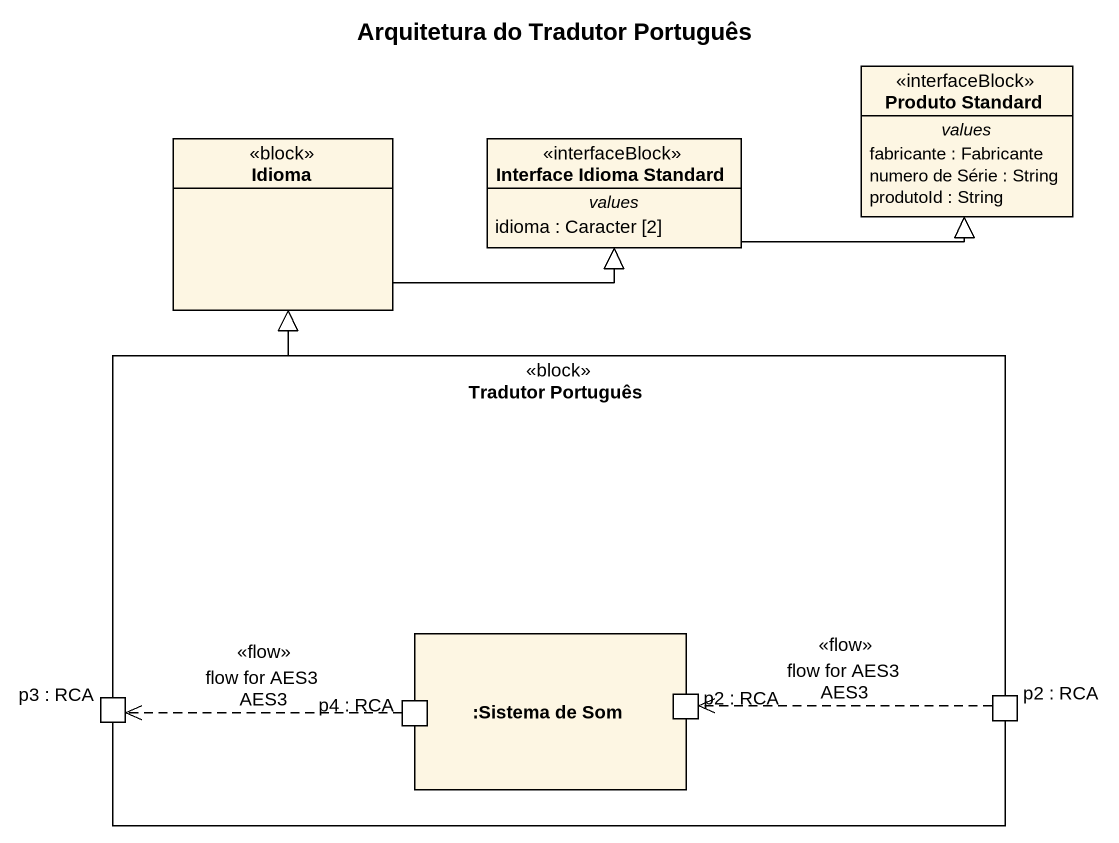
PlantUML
@startuml
title Arquitetura do Tradutor Português
allowmixing
hide circle
hide empty members
class "Produto Standard" as Produto_Standard <<interfaceBlock>> {
  -- values --
  fabricante : Fabricante
  numero de Série : String
  produtoId : String
}
class Idioma <<block>>
class "Interface Idioma Standard" as Interface_Idioma_Standard <<interfaceBlock>> {
  -- values --
  idioma : Caracter [2]
}
rectangle "Tradutor Português" as Tradutor_Português <<block>> {
  rectangle ":Sistema de Som" as Sistema_de_Som {
    port "p4 : RCA" as p4_RCA
    port "p2 : RCA" as p2_RCA
  }
  port "p3 : RCA" as p3_RCA
  port "p2 : RCA" as p2_RCA_2
}
Idioma -right-|> Interface_Idioma_Standard
Interface_Idioma_Standard -right-|> Produto_Standard
Tradutor_Português -up-|> Idioma
p4_RCA .left.> p3_RCA : <<flow>>\nflow for AES3 AES3
p2_RCA_2 .left.> p2_RCA : <<flow>>\nflow for AES3 AES3
@enduml
